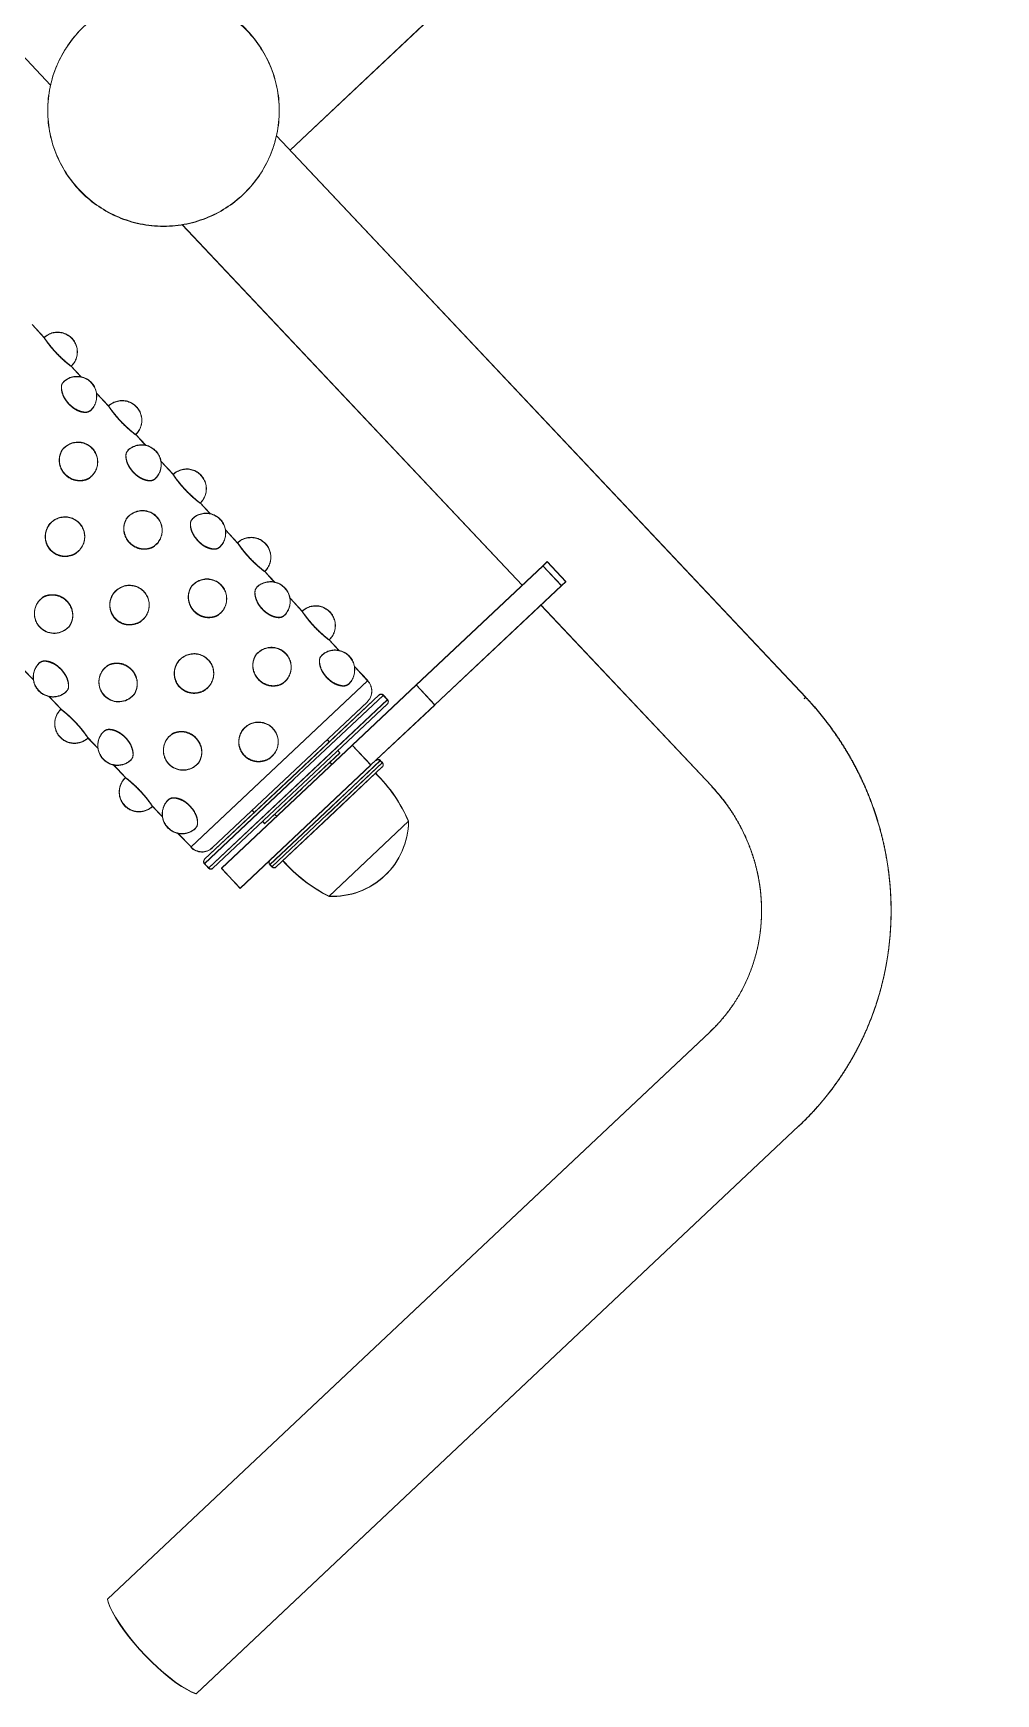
# Model space of a CAD drawing. Header units: millimetres. Extents: x -71377 to 516042, y -145869 to 441446.
# Drawn here: x 217745 to 218062, y 146779 to 147326 of the extents above; entities that cross this region are included whole.
import ezdxf

# ---------------------------------------------------------------- set-up
doc = ezdxf.new("R2010")
doc.units = ezdxf.units.MM
doc.header["$LTSCALE"] = 1000
doc.linetypes.add('IMPORT-DASHEDX2 _4_', pattern=[152.4, 101.6, -50.8])
doc.layers.add('05', color=5, linetype='IMPORT-DASHEDX2 _4_', lineweight=5)
doc.layers.add('조경라인_dwg', color=8, linetype='Continuous', lineweight=5)

# ---------------------------------------------------------------- blocks, each defined once
blk = doc.blocks.new('조경라인_dwg-6847807-지반층 배치도')
at = {"layer": '05', "flags": 128}
for points in [[(217959.16, 147410.33), (218061.8, 147507.15), (217959.19, 147410.44), (217829.18, 147287.91)], [(217829.75, 147081.08), (217858.52, 147108.28), (217829.78, 147081.19), (217801.03, 147054.1)], [(217845.55, 147089.1), (217844.89, 147089.94), (217845.58, 147089.21), (217833.21, 147077.55)], [(217842.09, 147067.98), (217824.66, 147051.63), (217842.12, 147068.09), (217859.59, 147084.55)], [(217798.31, 146778.98), (217996.91, 146966.15), (217798.28, 146778.87), (217798.12, 146778.91), (217796.71, 146779.45), (217795.13, 146780.24), (217793.4, 146781.27), (217791.55, 146782.53), (217789.61, 146783.99), (217787.6, 146785.63), (217785.56, 146787.44), (217783.52, 146789.37), (217781.51, 146791.41), (217779.55, 146793.52), (217777.69, 146795.66), (217775.94, 146797.81), (217774.34, 146799.94), (217772.9, 146802.01), (217771.65, 146803.98), (217770.61, 146805.84), (217769.8, 146807.55), (217769.22, 146809.09), (217769.04, 146810.06), (217769.25, 146809.2), (217769.83, 146807.66), (217770.64, 146805.95), (217771.68, 146804.1), (217772.93, 146802.12), (217774.37, 146800.05), (217775.97, 146797.93), (217777.72, 146795.77), (217779.59, 146793.63), (217781.54, 146791.52), (217783.55, 146789.48), (217785.59, 146787.55), (217787.63, 146785.75), (217789.64, 146784.1), (217791.58, 146782.64), (217793.43, 146781.38), (217795.16, 146780.35), (217796.74, 146779.56), (217798.15, 146779.02)]]:
    blk.add_lwpolyline(points, close=True, dxfattribs=at)
for points in [[(217638.17, 147428.19), (217750.26, 147309.4), (217638.2, 147428.3)], [(217998.61, 147106.93), (217999.14, 147107.43), (217824.7, 147292.67), (217999.17, 147107.54), (217998.64, 147107.04)], [(217793.59, 147263.27), (217905.68, 147144.48), (217793.63, 147263.38)], [(217748.09, 147226.04), (217744.13, 147230.39), (217748.12, 147226.15)], [(217760.31, 147213.07), (217757.04, 147216.69), (217760.34, 147213.18)], [(217769.35, 147203.48), (217765.39, 147207.83), (217769.38, 147203.59)], [(217781.57, 147190.51), (217778.3, 147194.13), (217781.61, 147190.62)], [(217790.61, 147180.92), (217786.65, 147185.27), (217790.64, 147181.03)], [(217802.84, 147167.95), (217799.56, 147171.57), (217802.87, 147168.06)], [(217811.87, 147158.36), (217807.91, 147162.71), (217811.91, 147158.47)], [(217918.66, 147144.34), (217920.12, 147145.72), (217913.94, 147152.27), (217912.49, 147150.89), (217918.63, 147144.23), (217876.92, 147105.01), (217918.66, 147144.34), (217912.49, 147150.89), (217870.75, 147111.56), (217876.89, 147104.9), (217855.86, 147085.16), (217876.92, 147105.01), (217870.75, 147111.56), (217849.69, 147091.71), (217855.83, 147085.05), (217812.74, 147044.44), (217806.6, 147051.1), (217849.69, 147091.71), (217855.86, 147085.16), (217812.77, 147044.55), (217806.57, 147050.99), (217849.66, 147091.6), (217870.72, 147111.45), (217912.46, 147150.78)], [(217824.1, 147145.39), (217820.82, 147149.01), (217824.13, 147145.5)], [(217912.46, 147150.78), (217913.91, 147152.15), (217920.08, 147145.6), (217918.63, 147144.23)], [(217833.14, 147135.8), (217829.17, 147140.15), (217833.17, 147135.91)], [(217911.82, 147137.82), (217968.1, 147078.26), (217911.86, 147137.93)], [(217845.36, 147122.83), (217842.08, 147126.45), (217845.39, 147122.94)], [(217741.31, 147116.59), (217744.65, 147113.2), (217741.34, 147116.7)], [(217796.52, 147058.01), (217854.74, 147112.88), (217850.44, 147117.59), (217854.77, 147112.99), (217796.55, 147058.12)], [(217749.66, 147107.73), (217753.69, 147103.6), (217749.69, 147107.84)], [(217830.43, 147080.35), (217800.96, 147052.57), (217802.36, 147051.23), (217861.31, 147106.78), (217859.94, 147108.24), (217830.46, 147080.46), (217859.9, 147108.13), (217861.28, 147106.67), (217802.33, 147051.12), (217800.99, 147052.68), (217830.46, 147080.46)], [(217854.53, 147105.81), (217803.62, 147057.91), (217854.56, 147105.92)], [(217861.23, 147105.26), (217803.77, 147051.19), (217861.27, 147105.37)], [(217762.57, 147094.03), (217765.91, 147090.64), (217762.6, 147094.14)], [(217842.12, 147092.74), (217841.46, 147093.58), (217842.15, 147092.85)], [(217770.92, 147085.17), (217774.95, 147081.04), (217770.95, 147085.28)], [(217841.4, 147068.71), (217859.6, 147085.85), (217858.91, 147086.58), (217840.75, 147069.54), (217822.56, 147052.4), (217823.24, 147051.67), (217841.44, 147068.82), (217823.21, 147051.56), (217822.53, 147052.29), (217840.72, 147069.43), (217858.94, 147086.69), (217859.63, 147085.96), (217841.44, 147068.82)], [(217842.96, 147085.28), (217842.3, 147086.12), (217842.99, 147085.4)], [(217833.21, 147077.55), (217820.83, 147065.89), (217820.15, 147066.62), (217820.8, 147065.78), (217833.17, 147077.44)], [(217783.83, 147071.47), (217787.17, 147068.08), (217783.86, 147071.58)], [(217816.69, 147070.15), (217817.41, 147069.53), (217816.72, 147070.26)], [(217824.08, 147068.87), (217824.8, 147068.25), (217824.11, 147068.98)], [(217842.02, 147041.81), (217868.25, 147066.61), (217842.05, 147041.92)], [(217792.18, 147062.61), (217796.55, 147058.12), (217792.22, 147062.72)], [(217967.59, 146997.11), (217769.04, 146810.06), (217967.62, 146997.22)]]:
    blk.add_lwpolyline(points, dxfattribs=at)
at = {"layer": '05'}
for centre in [(217787.45, 147300.92), (217787.48, 147301.03)]:
    blk.add_circle(centre, 38.15, dxfattribs=at)
for centre, radius, start, end in [((217752.55, 147221.31), 6.5, 313.2337, 133.3112), ((217752.58, 147221.42), 6.5, 313.2337, 133.3112), ((217758.97, 147206.83), 6.5, 313.1624, 133.5434), ((217758.94, 147206.72), 6.5, 313.1624, 133.5434), ((217773.81, 147198.75), 6.5, 313.2337, 133.3112), ((217773.84, 147198.86), 6.5, 313.2337, 133.3112), ((217759.25, 147185.03), 6.5, 313.1087, 133.1395), ((217759.29, 147185.15), 6.5, 313.1087, 133.1395), ((217780.2, 147184.16), 6.5, 313.1624, 133.5434), ((217780.23, 147184.27), 6.5, 313.1624, 133.5434), ((217795.07, 147176.19), 6.5, 313.2337, 133.3112), ((217795.1, 147176.3), 6.5, 313.2337, 133.3112), ((217754.99, 147160.4), 6.5, 132.5379, 223.3028), ((217755.02, 147160.51), 6.5, 132.5379, 223.3028), ((217754.99, 147160.4), 6.5, 310.3975, 132.5379), ((217755.02, 147160.51), 6.5, 310.3975, 132.5379), ((217780.52, 147162.47), 6.5, 313.1087, 133.1395), ((217780.55, 147162.59), 6.5, 313.1087, 133.1395), ((217801.46, 147161.6), 6.5, 313.1624, 133.5434), ((217801.49, 147161.71), 6.5, 313.1624, 133.5434), ((217816.33, 147153.63), 6.5, 313.2337, 133.3112), ((217816.36, 147153.74), 6.5, 313.2337, 133.3112), ((217776.25, 147137.84), 6.5, 132.5379, 223.3028), ((217776.28, 147137.95), 6.5, 132.5379, 223.3028), ((217776.25, 147137.84), 6.5, 310.3975, 132.5379), ((217776.28, 147137.95), 6.5, 310.3975, 132.5379), ((217801.78, 147139.91), 6.5, 313.1087, 133.1395), ((217801.81, 147140.03), 6.5, 313.1087, 133.1395), ((217822.72, 147139.04), 6.5, 313.1624, 133.5434), ((217822.75, 147139.15), 6.5, 313.1624, 133.5434), ((217751.41, 147135.04), 6.5, 133.2917, 223.3028), ((217751.44, 147135.15), 6.5, 133.2917, 223.3028), ((217837.59, 147131.07), 6.5, 313.2337, 133.3112), ((217837.62, 147131.18), 6.5, 313.2337, 133.3112), ((217751.41, 147135.04), 6.5, 223.3028, 312.8316), ((217751.44, 147135.15), 6.5, 223.3028, 312.8316), ((217797.54, 147115.39), 6.5, 132.5379, 223.3028), ((217797.51, 147115.28), 6.5, 310.3975, 132.5379), ((217797.54, 147115.39), 6.5, 310.3975, 132.5379), ((217823.04, 147117.35), 6.5, 313.1087, 133.1395), ((217823.07, 147117.47), 6.5, 313.1087, 133.1395), ((217843.98, 147116.48), 6.5, 313.1624, 133.5434), ((217844.01, 147116.59), 6.5, 313.1624, 133.5434), ((217751.04, 147114.08), 6.5, 133.2439, 223.3028), ((217751.07, 147114.19), 6.5, 133.2439, 223.3028), ((217772.67, 147112.48), 6.5, 133.2917, 223.3028), ((217772.7, 147112.59), 6.5, 133.2917, 223.3028), ((217797.51, 147115.28), 6.5, 132.5379, 223.3028), ((217751.04, 147114.08), 6.5, 223.3028, 313.482), ((217751.07, 147114.19), 6.5, 223.3028, 313.482), ((217851.1, 147109.45), 5, 313.3028, 43.3028), ((217851.13, 147109.56), 5, 313.3028, 43.3028), ((217772.67, 147112.48), 6.5, 223.3028, 312.8316), ((217772.7, 147112.59), 6.5, 223.3028, 312.8316), ((217859.18, 147107.44), 1, 43.3028, 133.3028), ((217859.21, 147107.55), 1, 43.3028, 133.3028), ((217860.55, 147105.99), 1, 313.3028, 43.3028), ((217860.58, 147106.1), 1, 313.3028, 43.3028), ((217758.11, 147098.76), 6.5, 133.2848, 223.3028), ((217758.14, 147098.87), 6.5, 133.2848, 223.3028), ((217818.77, 147092.72), 6.5, 310.3975, 132.5379), ((217818.8, 147092.83), 6.5, 310.3975, 132.5379), ((217758.11, 147098.76), 6.5, 223.3028, 313.463), ((217758.14, 147098.87), 6.5, 223.3028, 313.463), ((217772.3, 147091.52), 6.5, 133.2439, 223.3028), ((217772.33, 147091.63), 6.5, 133.2439, 223.3028), ((217793.93, 147089.92), 6.5, 133.2917, 223.3028), ((217793.96, 147090.03), 6.5, 133.2917, 223.3028), ((217818.77, 147092.72), 6.5, 132.5379, 223.3028), ((217818.8, 147092.83), 6.5, 132.5379, 223.3028), ((217772.3, 147091.52), 6.5, 223.3028, 313.482), ((217772.33, 147091.63), 6.5, 223.3028, 313.482), ((217793.93, 147089.92), 6.5, 223.3028, 312.8316), ((217793.96, 147090.03), 6.5, 223.3028, 312.8316), ((217822.28, 147046.77), 50, 23.24, 45.4203), ((217822.31, 147046.88), 50, 23.24, 45.4203), ((217858.18, 147085.89), 1, 43.3028, 133.3028), ((217858.22, 147086.01), 1, 43.3028, 133.3028), ((217858.87, 147085.17), 1, 313.3028, 43.3028), ((217858.9, 147085.28), 1, 313.3028, 43.3028), ((217779.37, 147076.2), 6.5, 133.2848, 223.3028), ((217779.41, 147076.31), 6.5, 133.2848, 223.3028), ((217779.37, 147076.2), 6.5, 223.3028, 313.463), ((217779.41, 147076.31), 6.5, 223.3028, 313.463), ((217793.56, 147068.96), 6.5, 133.2439, 223.3028), ((217793.59, 147069.07), 6.5, 133.2439, 223.3028), ((217843.22, 147066.78), 25, 267.2483, 359.3573), ((217843.25, 147066.89), 25, 267.2483, 359.3573), ((217793.56, 147068.96), 6.5, 223.3028, 313.482), ((217793.59, 147069.07), 6.5, 223.3028, 313.482), ((217800.16, 147061.44), 5, 223.3028, 313.3028), ((217800.19, 147061.55), 5, 223.3028, 313.3028), ((217801.69, 147053.26), 1, 133.3028, 223.3028), ((217801.72, 147053.37), 1, 133.3028, 223.3028), ((217803.06, 147051.8), 1, 223.3028, 313.3028), ((217803.09, 147051.91), 1, 223.3028, 313.3028), ((217823.25, 147052.97), 1, 133.3028, 223.3028), ((217823.28, 147053.08), 1, 133.3028, 223.3028), ((217823.94, 147052.24), 1, 223.3028, 313.3028), ((217823.97, 147052.36), 1, 223.3028, 313.3028), ((217864.44, 147086.5), 50, 221.1852, 243.3656), ((217864.47, 147086.61), 50, 221.1852, 243.3656)]:
    blk.add_arc(centre, radius, start, end, dxfattribs=at)
for points, knots in [([(217756.94, 147216.63), (217756.96, 147216.62), (217757.03, 147216.56), (217756.56, 147216.92), (217755.6, 147217.7), (217754.23, 147218.89), (217752.7, 147220.36), (217751.19, 147221.99), (217749.88, 147223.57), (217748.86, 147224.93), (217748.27, 147225.77), (217748.02, 147226.14), (217748.09, 147226.04), (217748.09, 147226.03)], [0, 0, 0, 0, 0.035456, 0.141436, 0.247664, 0.35461, 0.461928, 0.569063, 0.67605, 0.783254, 0.890544, 0.997322, 1, 1, 1, 1]), ([(217756.97, 147216.74), (217756.99, 147216.73), (217757.06, 147216.67), (217756.59, 147217.03), (217755.63, 147217.81), (217754.26, 147219), (217752.73, 147220.47), (217751.22, 147222.1), (217749.91, 147223.68), (217748.89, 147225.04), (217748.3, 147225.88), (217748.06, 147226.25), (217748.12, 147226.15), (217748.13, 147226.15)], [0, 0, 0, 0, 0.035456, 0.141436, 0.247664, 0.35461, 0.461928, 0.569063, 0.67605, 0.783254, 0.890544, 0.997322, 1, 1, 1, 1]), ([(217756.24, 147204.18), (217755.78, 147204.75), (217754.84, 147205.87), (217754.02, 147207.77), (217753.73, 147209.5), (217753.9, 147210.8), (217754.35, 147211.21), (217754.52, 147211.38)], [0, 0, 0, 0, 0.214546, 0.429078, 0.643959, 0.858612, 1, 1, 1, 1]), ([(217756.28, 147204.3), (217755.81, 147204.86), (217754.88, 147205.98), (217754.05, 147207.88), (217753.76, 147209.61), (217753.94, 147210.91), (217754.38, 147211.33), (217754.55, 147211.49)], [0, 0, 0, 0, 0.214546, 0.429078, 0.643959, 0.858612, 1, 1, 1, 1]), ([(217763.37, 147201.99), (217763.07, 147201.79), (217762.45, 147201.38), (217760.92, 147201.41), (217759.16, 147201.97), (217757.52, 147202.95), (217756.62, 147203.82), (217756.24, 147204.18)], [0, 0, 0, 0, 0.204873, 0.417468, 0.631346, 0.846369, 1, 1, 1, 1]), ([(217763.41, 147202.1), (217763.1, 147201.9), (217762.49, 147201.49), (217760.95, 147201.52), (217759.2, 147202.08), (217757.55, 147203.06), (217756.65, 147203.93), (217756.28, 147204.3)], [0, 0, 0, 0, 0.204873, 0.417468, 0.631346, 0.846369, 1, 1, 1, 1]), ([(217778.2, 147194.07), (217778.22, 147194.06), (217778.29, 147194), (217777.82, 147194.36), (217776.86, 147195.14), (217775.49, 147196.33), (217773.96, 147197.8), (217772.45, 147199.43), (217771.14, 147201.01), (217770.12, 147202.37), (217769.53, 147203.21), (217769.29, 147203.58), (217769.35, 147203.48), (217769.36, 147203.47)], [0, 0, 0, 0, 0.035456, 0.141436, 0.247664, 0.35461, 0.461927, 0.569063, 0.67605, 0.783254, 0.890544, 0.997322, 1, 1, 1, 1]), ([(217778.23, 147194.18), (217778.25, 147194.17), (217778.32, 147194.11), (217777.85, 147194.47), (217776.89, 147195.25), (217775.52, 147196.44), (217773.99, 147197.91), (217772.48, 147199.54), (217771.17, 147201.12), (217770.15, 147202.48), (217769.56, 147203.32), (217769.32, 147203.69), (217769.39, 147203.59), (217769.39, 147203.59)], [0, 0, 0, 0, 0.035456, 0.141436, 0.247664, 0.35461, 0.461927, 0.569063, 0.67605, 0.783254, 0.890544, 0.997322, 1, 1, 1, 1]), ([(217763.64, 147180.34), (217763.51, 147180.19), (217762.97, 147179.57), (217761.51, 147178.98), (217759.47, 147178.75), (217757.36, 147179.24), (217755.47, 147180.38), (217754.02, 147182.06), (217753.18, 147184.09), (217753.02, 147186.25), (217753.58, 147188.18), (217754.26, 147189.41), (217754.8, 147189.76), (217754.82, 147189.77)], [0, 0, 0, 0, 0.03429, 0.140273, 0.246506, 0.353455, 0.460777, 0.567917, 0.674908, 0.782116, 0.889413, 0.996192, 1, 1, 1, 1]), ([(217763.67, 147180.45), (217763.54, 147180.3), (217763.01, 147179.68), (217761.54, 147179.1), (217759.51, 147178.86), (217757.39, 147179.35), (217755.5, 147180.49), (217754.05, 147182.17), (217753.21, 147184.2), (217753.05, 147186.36), (217753.61, 147188.29), (217754.29, 147189.52), (217754.83, 147189.87), (217754.85, 147189.88)], [0, 0, 0, 0, 0.03429, 0.140273, 0.246506, 0.353455, 0.460777, 0.567917, 0.674908, 0.782116, 0.889413, 0.996192, 1, 1, 1, 1]), ([(217777.51, 147181.62), (217777.04, 147182.19), (217776.11, 147183.31), (217775.28, 147185.21), (217774.99, 147186.94), (217775.17, 147188.24), (217775.61, 147188.65), (217775.78, 147188.82)], [0, 0, 0, 0, 0.214547, 0.429078, 0.643959, 0.858612, 1, 1, 1, 1]), ([(217777.54, 147181.74), (217777.07, 147182.3), (217776.14, 147183.42), (217775.31, 147185.32), (217775.02, 147187.05), (217775.2, 147188.35), (217775.64, 147188.77), (217775.81, 147188.93)], [0, 0, 0, 0, 0.214547, 0.429078, 0.643959, 0.858612, 1, 1, 1, 1]), ([(217784.64, 147179.43), (217784.33, 147179.23), (217783.72, 147178.82), (217782.18, 147178.85), (217780.43, 147179.41), (217778.78, 147180.39), (217777.88, 147181.26), (217777.51, 147181.62)], [0, 0, 0, 0, 0.204873, 0.417468, 0.631346, 0.846369, 1, 1, 1, 1]), ([(217784.67, 147179.54), (217784.36, 147179.34), (217783.75, 147178.93), (217782.21, 147178.96), (217780.46, 147179.52), (217778.81, 147180.5), (217777.91, 147181.37), (217777.54, 147181.74)], [0, 0, 0, 0, 0.204873, 0.417468, 0.631346, 0.846369, 1, 1, 1, 1]), ([(217799.46, 147171.51), (217799.48, 147171.5), (217799.55, 147171.44), (217799.08, 147171.8), (217798.12, 147172.58), (217796.75, 147173.77), (217795.22, 147175.24), (217793.71, 147176.87), (217792.4, 147178.45), (217791.38, 147179.81), (217790.79, 147180.65), (217790.55, 147181.02), (217790.62, 147180.92), (217790.62, 147180.91)], [0, 0, 0, 0, 0.035456, 0.141436, 0.247664, 0.35461, 0.461928, 0.569063, 0.67605, 0.783254, 0.890544, 0.997322, 1, 1, 1, 1]), ([(217799.5, 147171.62), (217799.51, 147171.61), (217799.58, 147171.55), (217799.12, 147171.91), (217798.15, 147172.69), (217796.79, 147173.88), (217795.25, 147175.35), (217793.74, 147176.98), (217792.43, 147178.56), (217791.41, 147179.92), (217790.82, 147180.76), (217790.58, 147181.13), (217790.65, 147181.03), (217790.65, 147181.03)], [0, 0, 0, 0, 0.035456, 0.141436, 0.247664, 0.35461, 0.461928, 0.569063, 0.67605, 0.783254, 0.890544, 0.997322, 1, 1, 1, 1]), ([(217759.16, 147155.49), (217759.07, 147155.39), (217758.5, 147154.76), (217756.99, 147154.13), (217754.85, 147153.78), (217752.67, 147154.21), (217750.76, 147155.33), (217749.32, 147157.02), (217748.51, 147159.08), (217748.42, 147161.3), (217749.11, 147163.36), (217749.93, 147164.72), (217750.57, 147165.15), (217750.61, 147165.18)], [0, 0, 0, 0, 0.01932, 0.126578, 0.234089, 0.342324, 0.450936, 0.559364, 0.667642, 0.776139, 0.884725, 0.99279, 1, 1, 1, 1]), ([(217759.19, 147155.6), (217759.11, 147155.5), (217758.53, 147154.87), (217757.02, 147154.24), (217754.88, 147153.89), (217752.71, 147154.32), (217750.79, 147155.44), (217749.35, 147157.13), (217748.54, 147159.19), (217748.45, 147161.41), (217749.14, 147163.48), (217749.96, 147164.83), (217750.6, 147165.26), (217750.64, 147165.29)], [0, 0, 0, 0, 0.01932, 0.126578, 0.234089, 0.342324, 0.450936, 0.559364, 0.667642, 0.776139, 0.884725, 0.99279, 1, 1, 1, 1]), ([(217784.9, 147157.78), (217784.77, 147157.63), (217784.24, 147157.01), (217782.77, 147156.42), (217780.73, 147156.19), (217778.62, 147156.68), (217776.73, 147157.82), (217775.28, 147159.5), (217774.44, 147161.53), (217774.28, 147163.69), (217774.84, 147165.62), (217775.52, 147166.85), (217776.06, 147167.2), (217776.08, 147167.21)], [0, 0, 0, 0, 0.03429, 0.140273, 0.246506, 0.353456, 0.460778, 0.567917, 0.674909, 0.782116, 0.889413, 0.996192, 1, 1, 1, 1]), ([(217784.93, 147157.89), (217784.8, 147157.74), (217784.27, 147157.12), (217782.8, 147156.54), (217780.77, 147156.3), (217778.65, 147156.79), (217776.76, 147157.93), (217775.32, 147159.61), (217774.48, 147161.64), (217774.31, 147163.8), (217774.87, 147165.73), (217775.55, 147166.96), (217776.09, 147167.31), (217776.11, 147167.32)], [0, 0, 0, 0, 0.03429, 0.140273, 0.246506, 0.353456, 0.460778, 0.567917, 0.674909, 0.782116, 0.889413, 0.996192, 1, 1, 1, 1]), ([(217798.77, 147159.06), (217798.3, 147159.63), (217797.37, 147160.75), (217796.54, 147162.65), (217796.25, 147164.38), (217796.43, 147165.68), (217796.87, 147166.09), (217797.04, 147166.26)], [0, 0, 0, 0, 0.214547, 0.429078, 0.643959, 0.858612, 1, 1, 1, 1]), ([(217798.8, 147159.18), (217798.33, 147159.74), (217797.4, 147160.86), (217796.57, 147162.76), (217796.28, 147164.49), (217796.46, 147165.79), (217796.9, 147166.21), (217797.08, 147166.37)], [0, 0, 0, 0, 0.214547, 0.429078, 0.643959, 0.858612, 1, 1, 1, 1]), ([(217805.9, 147156.87), (217805.59, 147156.67), (217804.98, 147156.26), (217803.44, 147156.29), (217801.69, 147156.85), (217800.04, 147157.83), (217799.14, 147158.7), (217798.77, 147159.06)], [0, 0, 0, 0, 0.204873, 0.417468, 0.631346, 0.846369, 1, 1, 1, 1]), ([(217805.93, 147156.98), (217805.63, 147156.78), (217805.01, 147156.38), (217803.48, 147156.4), (217801.72, 147156.96), (217800.07, 147157.94), (217799.17, 147158.81), (217798.8, 147159.18)], [0, 0, 0, 0, 0.204873, 0.417468, 0.631346, 0.846369, 1, 1, 1, 1]), ([(217820.76, 147149.06), (217820.77, 147149.05), (217820.85, 147148.99), (217820.38, 147149.35), (217819.41, 147150.13), (217818.05, 147151.32), (217816.51, 147152.79), (217815.01, 147154.42), (217813.69, 147156), (217812.68, 147157.36), (217812.09, 147158.2), (217811.84, 147158.57), (217811.91, 147158.47), (217811.91, 147158.47)], [0, 0, 0, 0, 0.035456, 0.141436, 0.247664, 0.35461, 0.461928, 0.569063, 0.67605, 0.783254, 0.890544, 0.997322, 1, 1, 1, 1]), ([(217820.72, 147148.95), (217820.74, 147148.94), (217820.81, 147148.88), (217820.35, 147149.24), (217819.38, 147150.02), (217818.01, 147151.21), (217816.48, 147152.68), (217814.97, 147154.31), (217813.66, 147155.89), (217812.64, 147157.25), (217812.05, 147158.09), (217811.81, 147158.46), (217811.88, 147158.36), (217811.88, 147158.35)], [0, 0, 0, 0, 0.035456, 0.141436, 0.247664, 0.35461, 0.461928, 0.569063, 0.67605, 0.783254, 0.890544, 0.997322, 1, 1, 1, 1]), ([(217780.42, 147132.93), (217780.34, 147132.83), (217779.76, 147132.2), (217778.25, 147131.57), (217776.11, 147131.22), (217773.94, 147131.65), (217772.02, 147132.77), (217770.58, 147134.46), (217769.77, 147136.52), (217769.68, 147138.74), (217770.37, 147140.8), (217771.19, 147142.16), (217771.83, 147142.59), (217771.87, 147142.62)], [0, 0, 0, 0, 0.01932, 0.126578, 0.234089, 0.342324, 0.450937, 0.559364, 0.667642, 0.776139, 0.884725, 0.99279, 1, 1, 1, 1]), ([(217780.45, 147133.04), (217780.37, 147132.94), (217779.8, 147132.31), (217778.28, 147131.68), (217776.14, 147131.33), (217773.97, 147131.76), (217772.06, 147132.88), (217770.61, 147134.57), (217769.8, 147136.63), (217769.71, 147138.85), (217770.41, 147140.92), (217771.22, 147142.27), (217771.86, 147142.7), (217771.9, 147142.73)], [0, 0, 0, 0, 0.01932, 0.126578, 0.234089, 0.342324, 0.450937, 0.559364, 0.667642, 0.776139, 0.884725, 0.99279, 1, 1, 1, 1]), ([(217806.16, 147135.22), (217806.03, 147135.07), (217805.5, 147134.45), (217804.03, 147133.86), (217802, 147133.63), (217799.88, 147134.12), (217797.99, 147135.26), (217796.55, 147136.94), (217795.71, 147138.97), (217795.54, 147141.13), (217796.1, 147143.06), (217796.78, 147144.29), (217797.32, 147144.64), (217797.34, 147144.65)], [0, 0, 0, 0, 0.03429, 0.140273, 0.246506, 0.353455, 0.460777, 0.567917, 0.674908, 0.782116, 0.889412, 0.996192, 1, 1, 1, 1]), ([(217806.19, 147135.33), (217806.06, 147135.18), (217805.53, 147134.56), (217804.06, 147133.98), (217802.03, 147133.74), (217799.91, 147134.23), (217798.03, 147135.37), (217796.58, 147137.05), (217795.74, 147139.08), (217795.57, 147141.24), (217796.14, 147143.17), (217796.81, 147144.4), (217797.35, 147144.75), (217797.37, 147144.76)], [0, 0, 0, 0, 0.03429, 0.140273, 0.246506, 0.353455, 0.460777, 0.567917, 0.674908, 0.782116, 0.889412, 0.996192, 1, 1, 1, 1]), ([(217820.03, 147136.5), (217819.56, 147137.07), (217818.63, 147138.19), (217817.8, 147140.09), (217817.51, 147141.82), (217817.69, 147143.12), (217818.13, 147143.53), (217818.31, 147143.7)], [0, 0, 0, 0, 0.214547, 0.429079, 0.643959, 0.858612, 1, 1, 1, 1]), ([(217820.06, 147136.62), (217819.59, 147137.18), (217818.66, 147138.3), (217817.83, 147140.2), (217817.54, 147141.93), (217817.72, 147143.23), (217818.16, 147143.65), (217818.34, 147143.81)], [0, 0, 0, 0, 0.214547, 0.429079, 0.643959, 0.858612, 1, 1, 1, 1]), ([(217747.01, 147139.72), (217747.15, 147139.88), (217747.68, 147140.5), (217749.15, 147141.09), (217751.19, 147141.32), (217753.3, 147140.84), (217755.19, 147139.7), (217756.64, 147138.01), (217757.48, 147135.98), (217757.64, 147133.83), (217757.08, 147131.89), (217756.4, 147130.65), (217755.84, 147130.31), (217755.81, 147130.29)], [0, 0, 0, 0, 0.0350075, 0.1406994, 0.2466397, 0.3532933, 0.4603195, 0.5671631, 0.6738595, 0.7807709, 0.8877714, 0.9942565, 1, 1, 1, 1]), ([(217747.04, 147139.83), (217747.18, 147139.99), (217747.71, 147140.62), (217749.19, 147141.2), (217751.22, 147141.44), (217753.33, 147140.95), (217755.22, 147139.81), (217756.67, 147138.12), (217757.51, 147136.09), (217757.67, 147133.94), (217757.11, 147132), (217756.43, 147130.77), (217755.87, 147130.42), (217755.84, 147130.4)], [0, 0, 0, 0, 0.0350075, 0.1406994, 0.2466397, 0.3532933, 0.4603195, 0.5671631, 0.6738595, 0.7807709, 0.8877714, 0.9942565, 1, 1, 1, 1]), ([(217827.19, 147134.42), (217826.89, 147134.22), (217826.27, 147133.82), (217824.74, 147133.84), (217822.98, 147134.4), (217821.33, 147135.38), (217820.44, 147136.25), (217820.06, 147136.62)], [0, 0, 0, 0, 0.204873, 0.417469, 0.631346, 0.84637, 1, 1, 1, 1]), ([(217827.16, 147134.31), (217826.86, 147134.11), (217826.24, 147133.7), (217824.71, 147133.73), (217822.95, 147134.29), (217821.3, 147135.27), (217820.4, 147136.14), (217820.03, 147136.5)], [0, 0, 0, 0, 0.204873, 0.417469, 0.631346, 0.84637, 1, 1, 1, 1]), ([(217841.99, 147126.39), (217842, 147126.38), (217842.08, 147126.32), (217841.61, 147126.68), (217840.64, 147127.46), (217839.28, 147128.65), (217837.74, 147130.12), (217836.24, 147131.75), (217834.92, 147133.33), (217833.91, 147134.69), (217833.32, 147135.53), (217833.07, 147135.9), (217833.14, 147135.8), (217833.14, 147135.79)], [0, 0, 0, 0, 0.035456, 0.141436, 0.247664, 0.35461, 0.461927, 0.569063, 0.67605, 0.783254, 0.890544, 0.997322, 1, 1, 1, 1]), ([(217842.02, 147126.5), (217842.04, 147126.49), (217842.11, 147126.43), (217841.64, 147126.79), (217840.68, 147127.57), (217839.31, 147128.76), (217837.78, 147130.23), (217836.27, 147131.86), (217834.95, 147133.44), (217833.94, 147134.8), (217833.35, 147135.64), (217833.1, 147136.01), (217833.17, 147135.91), (217833.17, 147135.91)], [0, 0, 0, 0, 0.035456, 0.141436, 0.247664, 0.35461, 0.461927, 0.569063, 0.67605, 0.783254, 0.890544, 0.997322, 1, 1, 1, 1]), ([(217827.42, 147112.66), (217827.29, 147112.51), (217826.76, 147111.89), (217825.29, 147111.3), (217823.26, 147111.07), (217821.14, 147111.56), (217819.26, 147112.7), (217817.81, 147114.38), (217816.97, 147116.41), (217816.8, 147118.57), (217817.37, 147120.5), (217818.04, 147121.73), (217818.58, 147122.08), (217818.6, 147122.09)], [0, 0, 0, 0, 0.03429, 0.140273, 0.246506, 0.353455, 0.460777, 0.567917, 0.674909, 0.782116, 0.889413, 0.996192, 1, 1, 1, 1]), ([(217827.45, 147112.77), (217827.32, 147112.62), (217826.79, 147112), (217825.32, 147111.42), (217823.29, 147111.18), (217821.18, 147111.67), (217819.29, 147112.81), (217817.84, 147114.49), (217817, 147116.52), (217816.83, 147118.68), (217817.4, 147120.61), (217818.07, 147121.84), (217818.62, 147122.19), (217818.63, 147122.2)], [0, 0, 0, 0, 0.03429, 0.140273, 0.246506, 0.353455, 0.460777, 0.567917, 0.674909, 0.782116, 0.889413, 0.996192, 1, 1, 1, 1]), ([(217841.29, 147113.94), (217840.82, 147114.51), (217839.89, 147115.63), (217839.06, 147117.53), (217838.77, 147119.26), (217838.95, 147120.56), (217839.39, 147120.97), (217839.57, 147121.14)], [0, 0, 0, 0, 0.214546, 0.4290773, 0.6439589, 0.8586116, 1, 1, 1, 1]), ([(217841.32, 147114.06), (217840.86, 147114.62), (217839.92, 147115.74), (217839.09, 147117.64), (217838.81, 147119.37), (217838.98, 147120.67), (217839.42, 147121.09), (217839.6, 147121.25)], [0, 0, 0, 0, 0.214546, 0.4290773, 0.6439589, 0.8586116, 1, 1, 1, 1]), ([(217746.59, 147118.81), (217746.9, 147119.01), (217747.52, 147119.42), (217749.05, 147119.39), (217750.81, 147118.83), (217752.46, 147117.85), (217753.35, 147116.98), (217753.73, 147116.62)], [0, 0, 0, 0, 0.206028, 0.418314, 0.631882, 0.846593, 1, 1, 1, 1]), ([(217746.62, 147118.92), (217746.93, 147119.12), (217747.55, 147119.53), (217749.08, 147119.5), (217750.84, 147118.95), (217752.49, 147117.96), (217753.39, 147117.09), (217753.76, 147116.73)], [0, 0, 0, 0, 0.206028, 0.418314, 0.631882, 0.846593, 1, 1, 1, 1]), ([(217753.73, 147116.62), (217754.2, 147116.06), (217755.13, 147114.93), (217755.96, 147113.03), (217756.25, 147111.31), (217756.07, 147110), (217755.63, 147109.59), (217755.45, 147109.42)], [0, 0, 0, 0, 0.214515, 0.429012, 0.643864, 0.858483, 1, 1, 1, 1]), ([(217753.76, 147116.73), (217754.23, 147116.17), (217755.16, 147115.04), (217755.99, 147113.15), (217756.28, 147111.42), (217756.1, 147110.11), (217755.66, 147109.7), (217755.48, 147109.53)], [0, 0, 0, 0, 0.214515, 0.429012, 0.643864, 0.858483, 1, 1, 1, 1]), ([(217768.27, 147117.16), (217768.41, 147117.32), (217768.94, 147117.94), (217770.42, 147118.53), (217772.45, 147118.76), (217774.56, 147118.28), (217776.45, 147117.14), (217777.9, 147115.45), (217778.74, 147113.42), (217778.9, 147111.27), (217778.34, 147109.33), (217777.66, 147108.09), (217777.1, 147107.75), (217777.07, 147107.73)], [0, 0, 0, 0, 0.035007, 0.140699, 0.246639, 0.353293, 0.46032, 0.567163, 0.673859, 0.780771, 0.887772, 0.994256, 1, 1, 1, 1]), ([(217768.31, 147117.27), (217768.44, 147117.43), (217768.98, 147118.06), (217770.45, 147118.64), (217772.48, 147118.88), (217774.59, 147118.39), (217776.48, 147117.25), (217777.93, 147115.56), (217778.77, 147113.54), (217778.94, 147111.38), (217778.37, 147109.44), (217777.69, 147108.21), (217777.13, 147107.86), (217777.11, 147107.84)], [0, 0, 0, 0, 0.035007, 0.140699, 0.246639, 0.353293, 0.46032, 0.567163, 0.673859, 0.780771, 0.887772, 0.994256, 1, 1, 1, 1]), ([(217801.68, 147110.37), (217801.6, 147110.27), (217801.03, 147109.64), (217799.51, 147109.01), (217797.37, 147108.66), (217795.2, 147109.09), (217793.29, 147110.21), (217791.84, 147111.9), (217791.03, 147113.96), (217790.94, 147116.18), (217791.64, 147118.24), (217792.45, 147119.6), (217793.09, 147120.03), (217793.13, 147120.06)], [0, 0, 0, 0, 0.01932, 0.126578, 0.234089, 0.342324, 0.450936, 0.559364, 0.667642, 0.776139, 0.884725, 0.99279, 1, 1, 1, 1]), ([(217801.72, 147110.48), (217801.63, 147110.38), (217801.06, 147109.75), (217799.54, 147109.12), (217797.4, 147108.77), (217795.23, 147109.2), (217793.32, 147110.32), (217791.87, 147112.01), (217791.06, 147114.07), (217790.97, 147116.29), (217791.67, 147118.36), (217792.48, 147119.71), (217793.12, 147120.14), (217793.16, 147120.17)], [0, 0, 0, 0, 0.01932, 0.126578, 0.234089, 0.342324, 0.450936, 0.559364, 0.667642, 0.776139, 0.884725, 0.99279, 1, 1, 1, 1]), ([(217848.42, 147111.75), (217848.12, 147111.55), (217847.5, 147111.14), (217845.97, 147111.17), (217844.21, 147111.73), (217842.56, 147112.71), (217841.66, 147113.58), (217841.29, 147113.94)], [0, 0, 0, 0, 0.204872, 0.417468, 0.631346, 0.846369, 1, 1, 1, 1]), ([(217848.45, 147111.86), (217848.15, 147111.66), (217847.53, 147111.26), (217846, 147111.28), (217844.24, 147111.84), (217842.59, 147112.82), (217841.7, 147113.69), (217841.32, 147114.06)], [0, 0, 0, 0, 0.204872, 0.417468, 0.631346, 0.846369, 1, 1, 1, 1]), ([(217999.14, 147107.43), (217999.89, 147106.62), (218001.93, 147104.42), (218005.06, 147100.65), (218008.46, 147096.11), (218011.6, 147091.39), (218014.48, 147086.51), (218017.09, 147081.48), (218019.42, 147076.32), (218021.46, 147071.04), (218023.2, 147065.67), (218024.64, 147060.22), (218025.78, 147054.7), (218026.61, 147049.14), (218027.13, 147043.54), (218027.33, 147037.94), (218027.22, 147032.34), (218026.8, 147026.77), (218026.07, 147021.24), (218025.03, 147015.76), (218023.69, 147010.37), (218022.04, 147005.06), (218020.1, 146999.87), (218017.87, 146994.8), (218015.35, 146989.87), (218012.56, 146985.1), (218009.51, 146980.51), (218006.2, 146976.09), (218002.64, 146971.88), (217999.5, 146968.55), (217997.53, 146966.66), (217996.88, 146966.03)], [0, 0, 0, 0, 0.020953, 0.056693, 0.092436, 0.128178, 0.163918, 0.199654, 0.235384, 0.271107, 0.306821, 0.342525, 0.378217, 0.413897, 0.449562, 0.485212, 0.520846, 0.556464, 0.592063, 0.627646, 0.66321, 0.698758, 0.734287, 0.769801, 0.805299, 0.840783, 0.876254, 0.911715, 0.947166, 0.98261, 1, 1, 1, 1]), ([(217999.17, 147107.54), (217999.92, 147106.73), (218001.96, 147104.53), (218005.09, 147100.77), (218008.49, 147096.22), (218011.64, 147091.5), (218014.52, 147086.62), (218017.12, 147081.59), (218019.45, 147076.43), (218021.49, 147071.16), (218023.23, 147065.78), (218024.67, 147060.33), (218025.81, 147054.81), (218026.64, 147049.25), (218027.16, 147043.66), (218027.36, 147038.05), (218027.26, 147032.45), (218026.84, 147026.88), (218026.1, 147021.35), (218025.06, 147015.88), (218023.72, 147010.48), (218022.07, 147005.18), (218020.13, 146999.98), (218017.9, 146994.91), (218015.38, 146989.99), (218012.59, 146985.22), (218009.54, 146980.62), (218006.23, 146976.2), (218002.67, 146971.99), (217999.53, 146968.66), (217997.56, 146966.77), (217996.91, 146966.15)], [0, 0, 0, 0, 0.020953, 0.056693, 0.092436, 0.128178, 0.163918, 0.199654, 0.235384, 0.271107, 0.306821, 0.342525, 0.378217, 0.413897, 0.449562, 0.485212, 0.520846, 0.556464, 0.592063, 0.627646, 0.66321, 0.698758, 0.734287, 0.769801, 0.805299, 0.840783, 0.876254, 0.911715, 0.947166, 0.98261, 1, 1, 1, 1]), ([(217753.66, 147103.49), (217753.71, 147103.45), (217753.82, 147103.37), (217754.67, 147102.7), (217755.91, 147101.65), (217757.27, 147100.4), (217758.14, 147099.5), (217758.5, 147099.12)], [0, 0, 0, 0, 0.206804, 0.418885, 0.632243, 0.846742, 1, 1, 1, 1]), ([(217753.69, 147103.6), (217753.74, 147103.56), (217753.85, 147103.48), (217754.7, 147102.81), (217755.94, 147101.76), (217757.3, 147100.51), (217758.17, 147099.61), (217758.53, 147099.24)], [0, 0, 0, 0, 0.206804, 0.418885, 0.632243, 0.846742, 1, 1, 1, 1]), ([(217758.5, 147099.12), (217758.99, 147098.59), (217759.97, 147097.51), (217761.19, 147095.98), (217762.05, 147094.79), (217762.53, 147094.1), (217762.52, 147094.1), (217762.52, 147094.1)], [0, 0, 0, 0, 0.2143505, 0.4286888, 0.6433729, 0.8578302, 1, 1, 1, 1]), ([(217758.53, 147099.24), (217759.02, 147098.7), (217760, 147097.62), (217761.22, 147096.09), (217762.08, 147094.9), (217762.56, 147094.21), (217762.56, 147094.21), (217762.56, 147094.21)], [0, 0, 0, 0, 0.2143505, 0.4286888, 0.6433729, 0.8578302, 1, 1, 1, 1]), ([(217767.85, 147096.25), (217768.16, 147096.45), (217768.78, 147096.86), (217770.31, 147096.83), (217772.07, 147096.27), (217773.72, 147095.29), (217774.62, 147094.42), (217774.99, 147094.06)], [0, 0, 0, 0, 0.206028, 0.418314, 0.631882, 0.846592, 1, 1, 1, 1]), ([(217767.89, 147096.36), (217768.19, 147096.56), (217768.81, 147096.97), (217770.35, 147096.94), (217772.1, 147096.39), (217773.75, 147095.4), (217774.65, 147094.53), (217775.02, 147094.17)], [0, 0, 0, 0, 0.206028, 0.418314, 0.631882, 0.846592, 1, 1, 1, 1]), ([(217774.99, 147094.06), (217775.46, 147093.5), (217776.39, 147092.37), (217777.22, 147090.47), (217777.51, 147088.75), (217777.33, 147087.44), (217776.89, 147087.03), (217776.71, 147086.86)], [0, 0, 0, 0, 0.2145141, 0.4290127, 0.6438636, 0.8584825, 1, 1, 1, 1]), ([(217775.02, 147094.17), (217775.49, 147093.61), (217776.42, 147092.48), (217777.25, 147090.59), (217777.54, 147088.86), (217777.36, 147087.55), (217776.92, 147087.14), (217776.75, 147086.97)], [0, 0, 0, 0, 0.2145141, 0.4290127, 0.6438636, 0.8584825, 1, 1, 1, 1]), ([(217789.54, 147094.6), (217789.67, 147094.76), (217790.21, 147095.38), (217791.68, 147095.97), (217793.71, 147096.2), (217795.82, 147095.72), (217797.71, 147094.58), (217799.16, 147092.89), (217800, 147090.86), (217800.17, 147088.71), (217799.6, 147086.77), (217798.92, 147085.53), (217798.36, 147085.19), (217798.34, 147085.17)], [0, 0, 0, 0, 0.035007, 0.140699, 0.246639, 0.353293, 0.460319, 0.567163, 0.673859, 0.780771, 0.887771, 0.994256, 1, 1, 1, 1]), ([(217789.57, 147094.71), (217789.7, 147094.87), (217790.24, 147095.5), (217791.71, 147096.08), (217793.74, 147096.32), (217795.85, 147095.83), (217797.74, 147094.69), (217799.19, 147093), (217800.03, 147090.98), (217800.2, 147088.82), (217799.63, 147086.88), (217798.95, 147085.65), (217798.4, 147085.3), (217798.37, 147085.28)], [0, 0, 0, 0, 0.035007, 0.140699, 0.246639, 0.353293, 0.460319, 0.567163, 0.673859, 0.780771, 0.887771, 0.994256, 1, 1, 1, 1]), ([(217822.95, 147087.81), (217822.86, 147087.71), (217822.29, 147087.08), (217820.77, 147086.45), (217818.63, 147086.1), (217816.46, 147086.53), (217814.55, 147087.65), (217813.1, 147089.34), (217812.29, 147091.4), (217812.2, 147093.62), (217812.9, 147095.68), (217813.71, 147097.04), (217814.35, 147097.47), (217814.39, 147097.5)], [0, 0, 0, 0, 0.01932, 0.126578, 0.234089, 0.342324, 0.450936, 0.559364, 0.667642, 0.776139, 0.884725, 0.99279, 1, 1, 1, 1]), ([(217822.98, 147087.92), (217822.89, 147087.82), (217822.32, 147087.19), (217820.8, 147086.56), (217818.67, 147086.21), (217816.49, 147086.64), (217814.58, 147087.76), (217813.13, 147089.45), (217812.33, 147091.51), (217812.23, 147093.73), (217812.93, 147095.8), (217813.74, 147097.15), (217814.39, 147097.58), (217814.43, 147097.61)], [0, 0, 0, 0, 0.01932, 0.126578, 0.234089, 0.342324, 0.450936, 0.559364, 0.667642, 0.776139, 0.884725, 0.99279, 1, 1, 1, 1]), ([(217774.92, 147080.93), (217774.97, 147080.89), (217775.08, 147080.81), (217775.93, 147080.14), (217777.17, 147079.09), (217778.53, 147077.84), (217779.4, 147076.94), (217779.76, 147076.56)], [0, 0, 0, 0, 0.206804, 0.418885, 0.632242, 0.846743, 1, 1, 1, 1]), ([(217774.95, 147081.04), (217775.01, 147081), (217775.11, 147080.92), (217775.96, 147080.25), (217777.2, 147079.2), (217778.56, 147077.95), (217779.43, 147077.05), (217779.79, 147076.68)], [0, 0, 0, 0, 0.206804, 0.418885, 0.632242, 0.846743, 1, 1, 1, 1]), ([(217779.76, 147076.56), (217780.25, 147076.03), (217781.23, 147074.95), (217782.45, 147073.42), (217783.31, 147072.23), (217783.79, 147071.54), (217783.79, 147071.54), (217783.79, 147071.54)], [0, 0, 0, 0, 0.214351, 0.428688, 0.643373, 0.85783, 1, 1, 1, 1]), ([(217779.79, 147076.68), (217780.28, 147076.14), (217781.26, 147075.06), (217782.48, 147073.53), (217783.35, 147072.34), (217783.82, 147071.65), (217783.82, 147071.65), (217783.82, 147071.65)], [0, 0, 0, 0, 0.214351, 0.428688, 0.643373, 0.85783, 1, 1, 1, 1]), ([(217967.59, 146997.11), (217968.03, 146997.53), (217969.45, 146998.9), (217971.71, 147001.37), (217974.25, 147004.6), (217976.53, 147008.03), (217978.56, 147011.62), (217980.3, 147015.37), (217981.76, 147019.25), (217982.93, 147023.23), (217983.79, 147027.3), (217984.36, 147031.44), (217984.62, 147035.62), (217984.57, 147039.82), (217984.22, 147044.02), (217983.56, 147048.19), (217982.6, 147052.32), (217981.35, 147056.38), (217979.81, 147060.35), (217977.99, 147064.2), (217975.91, 147067.93), (217973.56, 147071.5), (217970.97, 147074.94), (217969.04, 147077.07), (217968.06, 147078.15)], [0, 0, 0, 0, 0.020967, 0.068133, 0.115301, 0.162444, 0.209546, 0.256592, 0.303571, 0.350472, 0.39729, 0.444021, 0.490664, 0.537219, 0.583691, 0.630082, 0.676401, 0.722653, 0.768846, 0.814987, 0.861084, 0.907146, 0.953181, 1, 1, 1, 1]), ([(217967.62, 146997.22), (217968.06, 146997.64), (217969.48, 146999.01), (217971.74, 147001.48), (217974.28, 147004.72), (217976.57, 147008.14), (217978.59, 147011.74), (217980.33, 147015.48), (217981.79, 147019.36), (217982.96, 147023.34), (217983.83, 147027.42), (217984.39, 147031.55), (217984.65, 147035.73), (217984.6, 147039.93), (217984.25, 147044.13), (217983.59, 147048.31), (217982.63, 147052.43), (217981.38, 147056.49), (217979.84, 147060.46), (217978.02, 147064.31), (217975.94, 147068.04), (217973.59, 147071.61), (217971, 147075.05), (217969.07, 147077.18), (217968.1, 147078.26)], [0, 0, 0, 0, 0.020967, 0.068133, 0.115301, 0.162444, 0.209546, 0.256592, 0.303571, 0.350472, 0.39729, 0.444021, 0.490664, 0.537219, 0.583691, 0.630082, 0.676401, 0.722653, 0.768846, 0.814987, 0.861084, 0.907146, 0.953181, 1, 1, 1, 1]), ([(217789.12, 147073.69), (217789.42, 147073.89), (217790.04, 147074.3), (217791.58, 147074.27), (217793.33, 147073.71), (217794.98, 147072.73), (217795.88, 147071.86), (217796.25, 147071.5)], [0, 0, 0, 0, 0.206028, 0.418315, 0.631882, 0.846594, 1, 1, 1, 1]), ([(217789.15, 147073.8), (217789.45, 147074), (217790.07, 147074.41), (217791.61, 147074.38), (217793.36, 147073.83), (217795.01, 147072.84), (217795.91, 147071.97), (217796.28, 147071.61)], [0, 0, 0, 0, 0.206028, 0.418315, 0.631882, 0.846594, 1, 1, 1, 1]), ([(217796.25, 147071.5), (217796.72, 147070.94), (217797.65, 147069.81), (217798.48, 147067.91), (217798.77, 147066.19), (217798.59, 147064.88), (217798.15, 147064.47), (217797.98, 147064.3)], [0, 0, 0, 0, 0.214515, 0.429013, 0.643864, 0.858483, 1, 1, 1, 1]), ([(217796.28, 147071.61), (217796.75, 147071.05), (217797.68, 147069.92), (217798.51, 147068.03), (217798.8, 147066.3), (217798.62, 147064.99), (217798.18, 147064.58), (217798.01, 147064.41)], [0, 0, 0, 0, 0.214515, 0.429013, 0.643864, 0.858483, 1, 1, 1, 1])]:
    blk.add_open_spline(points, degree=3, knots=knots, dxfattribs=at)

msp = doc.modelspace()

# ---------------------------------------------------------------- block references
at = {"layer": '조경라인_dwg', "rotation": 8.537736462515947e-07}
msp.add_blockref('조경라인_dwg-6847807-지반층 배치도', (0, 0), dxfattribs=at)

doc.saveas('drawing.dxf')
